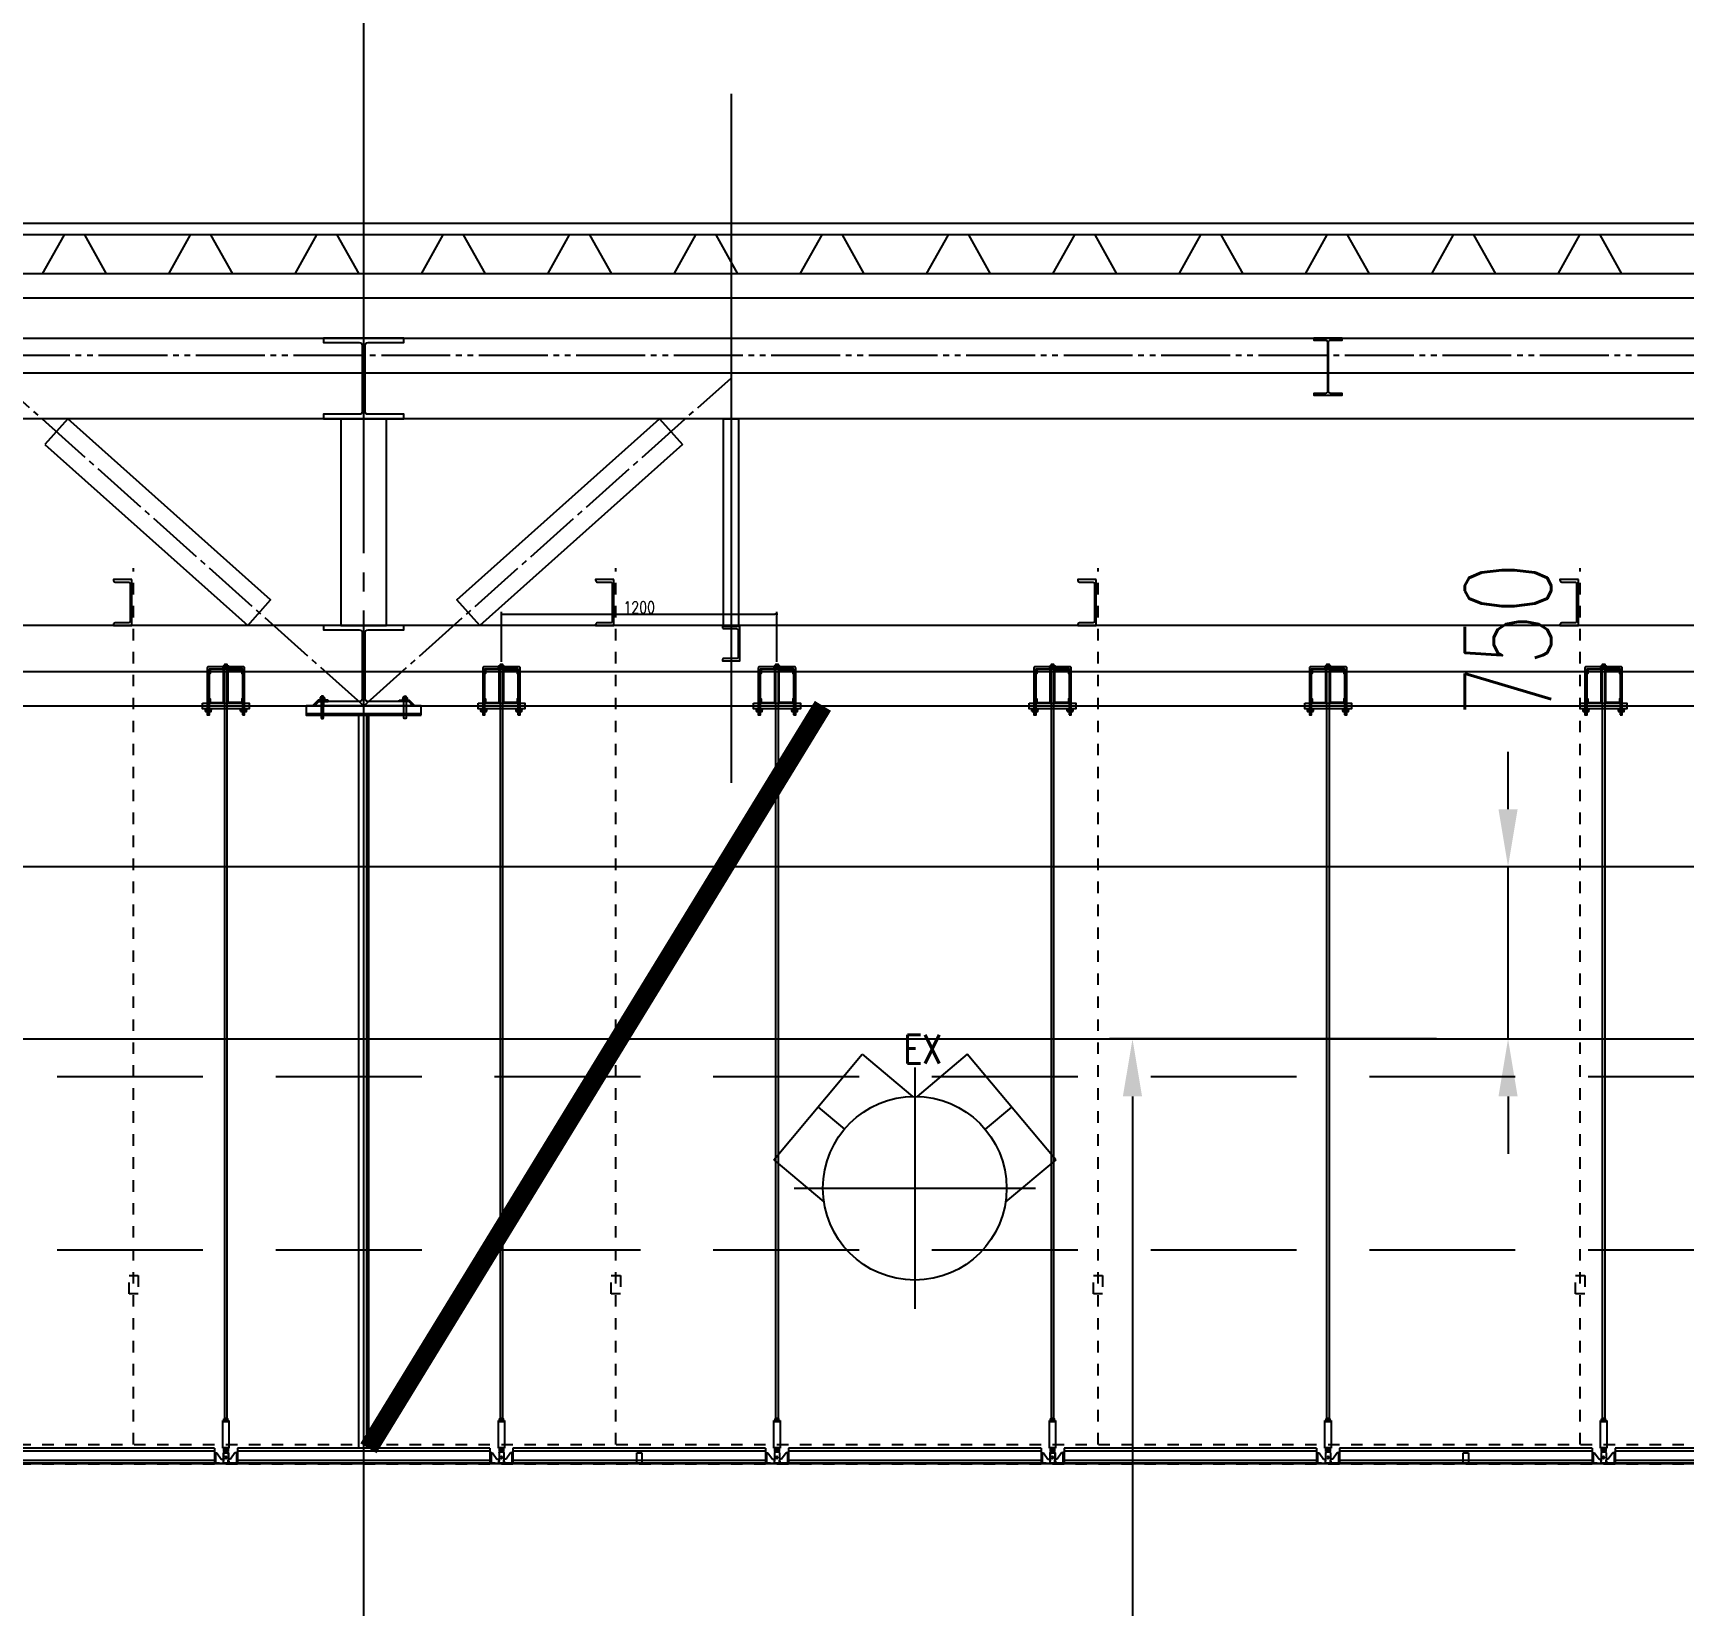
# Model space of a CAD drawing. Header units: millimetres. Extents: x -32710 to 654186, y -254124 to 420220.
# Drawn here: x 212560 to 219750, y 400581 to 407429 of the extents above; entities that cross this region are included whole.
import ezdxf
from ezdxf.enums import TextEntityAlignment as Align
from ezdxf.xclip import XClip

# ---------------------------------------------------------------- set-up
doc = ezdxf.new("R2010")
doc.units = ezdxf.units.MM
doc.header["$LTSCALE"] = 1000
for name, pattern in [('TPH12-SEC-@E$0$CENTERK0', [0.65, 0.5, -0.05, 0.05, -0.05]), ('TPH12-SEC-@E$0$CENTERK5', [6.916, 6.667, -0.083, 0.083, -0.083]), ('TPH12-SEC-@E$0$DOTK1', [0.1, 0.05, -0.05]), ('TPH12-SEC-@E$0$PHANTOMK1', [1.415, 1, -0.083, 0.083, -0.083, 0.083, -0.083]), ('YFM1P-長$0$HIDDEN', [9.525, 6.35, -3.175]), ('YFSHI-02(E-LINE)$0$HIDDEN', [0.3, 0.2, -0.1])]:
    doc.linetypes.add(name, pattern=pattern)
for name, color, linetype in [('14P5-CSH-3-402-B$0$SH-TEXT', 4, 'Continuous'), ('DSMK', 10, 'Continuous'), ('M-FOUN', 252, 'Continuous'), ('M-HVAC-CMDUCT', 150, 'Continuous'), ('TPH12-SEC-@E$0$$FFU', 252, 'TPH12-SEC-@E$0$DOTK1'), ('TPH12-SEC-@E$0$H-SIN', 252, 'TPH12-SEC-@E$0$CENTERK5'), ('TPH12-SEC-@E$0$HATCH', 252, 'Continuous'), ('TPH12-SEC-@E$0$SIAGE1', 252, 'Continuous'), ('TPH12-SEC-@E$0$SIAGE3', 252, 'Continuous'), ('TPH12-SEC-@E$0$STEEL2', 252, 'Continuous'), ('TPH12-SEC-@E$0$STEEL3', 252, 'Continuous'), ('TPH12-SEC-@E$0$SUGATA2', 252, 'Continuous'), ('TPH12-SEC-@E$0$SUGATA3', 252, 'Continuous'), ('YFM1P-長$0$M-FOUN', 252, 'Continuous'), ('YFSHI-02(E-LINE)$0$SH-DIM', 2, 'Continuous'), ('YFSHI-02(E-LINE)$0$SH-LINE-10', 10, 'Continuous'), ('YFSHI-02(E-LINE)$0$SH-LINE-130', 130, 'Continuous'), ('YFSHI-02(E-LINE)$0$SH-LINE-82', 82, 'Continuous')]:
    doc.layers.add(name, color=color, linetype=linetype)
doc.styles.add('14P5-CSH-3-402-B$0$AA-TXT', font='simplex.shx', dxfattribs={"width": 0.8, "bigfont": 'CHINA.shx'})
doc.styles.add('aa-txt', font='simplex.shx', dxfattribs={"width": 0.7, "bigfont": 'chineset.shx'})
doc.styles.add('YFSHI-02(E-LINE)$0$AA-TXT', font='simplex.shx', dxfattribs={"width": 0.8, "bigfont": 'CHINA.shx'})
doc.dimstyles.new('adim-1500', dxfattribs={"dimscale": 1000, "dimtxt": 0.375, "dimasz": 0.25, "dimexe": 0.1, "dimexo": 0.5, "dimgap": 0.15, "dimtad": 0, "dimdec": 4, "dimtxsty": 'aa-txt', "dimcen": 3.75, "dimclrd": 3, "dimclre": 3, "dimclrt": 256, "dimadec": 0, "dimazin": 0, "dimtfac": 1, "dimtdec": 4, "dimtmove": 0, "dimatfit": 3, "dimfxl": 0.1, "dimarcsym": 0})
doc.dimstyles.new('YFSHI-02(E-LINE)$0$20-dim', dxfattribs={"dimscale": 20, "dimtxt": 0.25, "dimasz": 0.1, "dimexe": 0.1, "dimexo": 0.1, "dimgap": 0.05, "dimtad": 1, "dimdec": 0, "dimlfac": 10, "dimdsep": 46, "dimtxsty": 'YFSHI-02(E-LINE)$0$AA-TXT', "dimblk": 'YFSHI-02(E-LINE)$0$_Dot', "dimcen": 2, "dimclrd": 256, "dimclre": 256, "dimclrt": 3, "dimadec": 0, "dimazin": 0, "dimtfac": 1, "dimtdec": 0, "dimtix": 1, "dimtmove": 2, "dimatfit": 3, "dimldrblk": 'YFSHI-02(E-LINE)$0$_Dot', "dimfxl": 1, "dimtvp": 1, "dimtolj": 1, "dimtzin": 0, "dimarcsym": 0})

# ---------------------------------------------------------------- blocks, each defined once
blk = doc.blocks.new('TPH12-SEC-@E')
at = {"layer": 'DEFPOINTS'}
for p, q in [((215600, 407164.1), (215600, 404164.1)), ((205600, 405950), (214000, 405950)), ((214000, 405950), (222400, 405950)), ((205600, 404650), (214000, 404650)), ((214000, 404650), (222400, 404650))]:
    blk.add_line(p, q, dxfattribs=at)
at = {"layer": 'TPH12-SEC-@E$0$$FFU'}
for p, q in [((212998, 401285), (212998, 405100)), ((215098, 401285), (215098, 405100)), ((217198, 401285), (217198, 405100)), ((219298, 401285), (219298, 405100)), ((180200, 401285), (268400, 401285)), ((180200, 401200), (268400, 401200))]:
    blk.add_line(p, q, dxfattribs=at)
for points in [[(212978, 401940), (212978, 402020), (212978, 402020), (213018, 402020), (213018, 401940)], [(215078, 401940), (215078, 402020), (215078, 402020), (215118, 402020), (215118, 401940)], [(217178, 401940), (217178, 402020), (217178, 402020), (217218, 402020), (217218, 401940)], [(219278, 401940), (219278, 402020), (219278, 402020), (219318, 402020), (219318, 401940)], [(213432.5, 401200), (213367.5, 401200), (213367.5, 401203), (213389, 401203), (213389, 401248), (213411, 401248), (213411, 401203), (213432.5, 401203)], [(215232.5, 401200), (215167.5, 401200), (215167.5, 401203), (215189, 401203), (215189, 401248), (215211, 401248), (215211, 401203), (215232.5, 401203)], [(217032.5, 401200), (216967.5, 401200), (216967.5, 401203), (216989, 401203), (216989, 401248), (217011, 401248), (217011, 401203), (217032.5, 401203)], [(218832.5, 401200), (218767.5, 401200), (218767.5, 401203), (218789, 401203), (218789, 401248), (218811, 401248), (218811, 401203), (218832.5, 401203)]]:
    blk.add_lwpolyline(points, close=True, dxfattribs=at)
at = {"layer": 'TPH12-SEC-@E$0$H-SIN'}
blk.add_line((214000, 377500), (214000, 414000), dxfattribs=at)
at = {"layer": 'TPH12-SEC-@E$0$HATCH'}
for points in [[(212611.3, 405638.1), (213494.9, 404850), (213594.7, 404961.9), (212711.1, 405750)], [(215388.7, 405638.1), (214505.1, 404850), (214405.3, 404961.9), (215288.9, 405750)]]:
    blk.add_lwpolyline(points, close=True, dxfattribs=at)
at = {"layer": 'TPH12-SEC-@E$0$SIAGE1'}
for points in [[(212600, 406380), (212330, 406380), (212235, 406550), (212145, 406550), (212050, 406380)], [(213150, 406380), (212880, 406380), (212785, 406550), (212695, 406550), (212600, 406380)], [(213700, 406380), (213430, 406380), (213335, 406550), (213245, 406550), (213150, 406380)], [(214250, 406380), (213980, 406380), (213885, 406550), (213795, 406550), (213700, 406380)], [(214800, 406380), (214530, 406380), (214435, 406550), (214345, 406550), (214250, 406380)], [(215350, 406380), (215080, 406380), (214985, 406550), (214895, 406550), (214800, 406380)], [(215900, 406380), (215630, 406380), (215535, 406550), (215445, 406550), (215350, 406380)], [(216450, 406380), (216180, 406380), (216085, 406550), (215995, 406550), (215900, 406380)], [(217000, 406380), (216730, 406380), (216635, 406550), (216545, 406550), (216450, 406380)], [(217550, 406380), (217280, 406380), (217185, 406550), (217095, 406550), (217000, 406380)], [(218100, 406380), (217830, 406380), (217735, 406550), (217645, 406550), (217550, 406380)], [(218650, 406380), (218380, 406380), (218285, 406550), (218195, 406550), (218100, 406380)], [(219200, 406380), (218930, 406380), (218835, 406550), (218745, 406550), (218650, 406380)], [(219750, 406380), (219480, 406380), (219385, 406550), (219295, 406550), (219200, 406380)]]:
    blk.add_lwpolyline(points, dxfattribs=at)
at = {"layer": 'TPH12-SEC-@E$0$SIAGE3'}
blk.add_line((272935, 406380), (180300, 406380), dxfattribs=at)
at = {"layer": 'TPH12-SEC-@E$0$STEEL2'}
for points in [[(214175, 406100), (213825, 406100), (213825, 406081), (213981, 406081, -0.414214), (213994, 406068), (213994, 405782, -0.414214), (213981, 405769), (213825, 405769), (213825, 405750), (214175, 405750), (214175, 405769), (214019, 405769, -0.414214), (214006, 405782), (214006, 406068, -0.414214), (214019, 406081), (214175, 406081)], [(218262, 406100), (218138, 406100), (218138, 406092), (218189.5, 406092, -0.414214), (218197.5, 406084), (218197.5, 405868, -0.414214), (218189.5, 405860), (218138, 405860), (218138, 405852), (218262, 405852), (218262, 405860), (218210.5, 405860, -0.414214), (218202.5, 405868), (218202.5, 406084, -0.414214), (218210.5, 406092), (218262, 406092)], [(212990, 405050), (212910, 405050), (212910, 405046.5, 0.414214), (212917.5, 405039), (212975, 405039, -0.414214), (212982.5, 405031.5), (212982.5, 404868.5, -0.414214), (212975, 404861), (212917.5, 404861, 0.414214), (212910, 404853.5), (212910, 404850), (212990, 404850)], [(215090, 405050), (215010, 405050), (215010, 405046.5, 0.414214), (215017.5, 405039), (215075, 405039, -0.414214), (215082.5, 405031.5), (215082.5, 404868.5, -0.414214), (215075, 404861), (215017.5, 404861, 0.414214), (215010, 404853.5), (215010, 404850), (215090, 404850)], [(217190, 405050), (217110, 405050), (217110, 405046.5, 0.414214), (217117.5, 405039), (217175, 405039, -0.414214), (217182.5, 405031.5), (217182.5, 404868.5, -0.414214), (217175, 404861), (217117.5, 404861, 0.414214), (217110, 404853.5), (217110, 404850), (217190, 404850)], [(219290, 405050), (219210, 405050), (219210, 405046.5, 0.414214), (219217.5, 405039), (219275, 405039, -0.414214), (219282.5, 405031.5), (219282.5, 404868.5, -0.414214), (219275, 404861), (219217.5, 404861, 0.414214), (219210, 404853.5), (219210, 404850), (219290, 404850)], [(214175, 404850), (213825, 404850), (213825, 404831), (213981, 404831, -0.414214), (213994, 404818), (213994, 404532, -0.414214), (213981, 404519), (213825, 404519), (213825, 404500), (214175, 404500), (214175, 404519), (214019, 404519, -0.414214), (214006, 404532), (214006, 404818, -0.414214), (214019, 404831), (214175, 404831)], [(215637.5, 404846), (215562.5, 404846), (215562.5, 404842.5, 0.414214), (215569, 404836), (215624.5, 404836, -0.414214), (215631, 404829.5), (215631, 404712.5, -0.414214), (215624.5, 404706), (215569, 404706, 0.414214), (215562.5, 404699.5), (215562.5, 404696), (215637.5, 404696)]]:
    blk.add_lwpolyline(points, format="xyb", close=True, dxfattribs=at)
at = {"layer": 'TPH12-SEC-@E$0$STEEL3', "linetype": 'TPH12-SEC-@E$0$PHANTOMK1', "ltscale": 0.3}
for p, q in [((213994, 406025), (209802.5, 406025)), ((218197.5, 406025), (214006, 406025)), ((222394, 406025), (218202.5, 406025))]:
    blk.add_line(p, q, dxfattribs=at)
at = {"layer": 'TPH12-SEC-@E$0$STEEL3', "linetype": 'TPH12-SEC-@E$0$CENTERK0', "ltscale": 0.5}
for q in [(212400, 405927), (215600, 405927)]:
    blk.add_line((214000, 404500), q, dxfattribs=at)
at = {"layer": 'TPH12-SEC-@E$0$STEEL3'}
for points in [[(222050, 405750), (205950, 405750), (205950, 406100), (222050, 406100)], [(214100, 404850), (214100, 405750), (213900, 405750), (213900, 404850)], [(215567.5, 404850), (215567.5, 405750), (215632.5, 405750), (215632.5, 404850)], [(222050, 404850), (205950, 404850), (205950, 404500), (222050, 404500)]]:
    blk.add_lwpolyline(points, close=True, dxfattribs=at)
at = {"layer": 'TPH12-SEC-@E$0$SUGATA2'}
blk.add_line((272950, 406275), (180300, 406275), dxfattribs=at)
at = {"layer": 'TPH12-SEC-@E$0$SUGATA3'}
for p, q in [((272800, 406600), (180865, 406600)), ((272800, 406550), (180865, 406550))]:
    blk.add_line(p, q, dxfattribs=at)
blk = doc.blocks.new('YFSHI-02(E-LINE)$0$CEILING-A')
for p, q in [((-110, 6.8), (-110, 0)), ((-110, 6.8), (0, 6.8)), ((-110, 5.57), (0, 5.57)), ((-110, 1.52), (0, 1.52)), ((-110, 0.28), (0, 0.28)), ((-110, 0), (0, 0)), ((0, 6.8), (0, 0))]:
    blk.add_line(p, q)
blk = doc.blocks.new('YFSHI-02(E-LINE)$0$_Dot')
at = {"color": 0, "linetype": 'ByBlock', "lineweight": -2}
blk.add_line((-0.5, 0), (-1, 0), dxfattribs=at)
at = {"color": 0, "linetype": 'ByBlock', "const_width": 0.5}
blk.add_lwpolyline([(-0.25, 0, 1), (0.25, 0, 1)], format="xyb", close=True, dxfattribs=at)
blk = doc.blocks.new('*D2902')
at = {"layer": 'DEFPOINTS', "color": 0, "transparency": 16777216}
for p in [(215800, 404898.7), (214600, 404681.4), (215800, 404681.4)]:
    blk.add_point(p, dxfattribs=at)
at = {"layer": 'YFSHI-02(E-LINE)$0$SH-DIM', "lineweight": -2, "transparency": 16777216}
for p, q in [((214600, 404691.4), (214600, 404908.7)), ((214610, 404898.7), (215790, 404898.7)), ((215800, 404691.4), (215800, 404908.7))]:
    blk.add_line(p, q, dxfattribs=at)
at = {"layer": 'YFSHI-02(E-LINE)$0$SH-DIM', "lineweight": -2, "transparency": 16777216, "xscale": 10, "yscale": 10, "zscale": 10, "rotation": 180}
blk.add_blockref('YFSHI-02(E-LINE)$0$_Dot', (214600, 404898.7), dxfattribs=at)
at = {"layer": 'YFSHI-02(E-LINE)$0$SH-DIM', "lineweight": -2, "transparency": 16777216, "xscale": 10, "yscale": 10, "zscale": 10}
blk.add_blockref('YFSHI-02(E-LINE)$0$_Dot', (215800, 404898.7), dxfattribs=at)
at = {"layer": 'YFSHI-02(E-LINE)$0$SH-DIM', "color": 3, "transparency": 16777216, "insert": (215200, 404928.7), "char_height": 50, "attachment_point": 5, "style": 'YFSHI-02(E-LINE)$0$AA-TXT'}
blk.add_mtext('\\A1;1200', dxfattribs=at)
blk = doc.blocks.new('YFSHI-02(E-LINE)$0$1')
for p, q in [((0.45, 5.1), (0, 5.1)), ((0, 5.1), (0, 0)), ((9.4, 0.33), (0, 0.33)), ((0, 0.25), (5.68, 0.25)), ((0, 0), (10, 0)), ((0.45, 4.8), (0.45, 5.1)), ((0.45, 4.8), (1.05, 4.8)), ((0.45, 4.8), (0.45, 0.28)), ((1.05, 4.8), (3, 2.05)), ((2.2, 0), (5, 0)), ((3, 2.05), (3.95, 2.05)), ((3.95, 1.55), (3.75, 0.88)), ((3.75, 0.88), (3.95, 0.88)), ((3.75, 0.88), (3.75, 0.25)), ((3.95, 4.8), (3.95, 2.05)), ((3.95, 2.05), (3.95, 1.55)), ((3.95, 0.88), (3.95, 1.55)), ((3.95, 0.88), (3.95, 0.45)), ((4.25, 5.1), (5.75, 5.1)), ((10, 0.25), (4.32, 0.25)), ((6.05, 4.8), (6.05, 2.05)), ((7, 2.05), (6.05, 2.05)), ((6.05, 2.05), (6.05, 1.55)), ((6.05, 1.55), (6.25, 0.88)), ((6.05, 0.88), (6.05, 1.55)), ((6.25, 0.88), (6.05, 0.88)), ((6.05, 0.88), (6.05, 0.45)), ((6.25, 0.88), (6.25, 0.25)), ((8.95, 4.8), (7, 2.05)), ((7.8, 0.33), (10, 0.33)), ((9.55, 4.8), (8.95, 4.8)), ((9.55, 4.8), (9.55, 5.1)), ((9.55, 5.1), (10, 5.1)), ((9.55, 4.8), (9.55, 0.33)), ((10, 5.1), (10, 0))]:
    blk.add_line(p, q)
blk.add_lwpolyline([(4.3, 5.1), (4.3, 5.4, 0.414214), (4.2, 5.5), (3.96, 5.5, -0.414214), (3.94, 5.52), (3.94, 6.76, -0.414214), (3.98, 6.8), (4.46, 6.8, -0.414214), (4.5, 6.76), (4.5, 6.42, -0.414214), (4.48, 6.4), (4.18, 6.4, 0.414214), (4.16, 6.38), (4.16, 5.8, 0.414214), (4.26, 5.7), (5.74, 5.7, 0.414214), (5.84, 5.8), (5.84, 6.38, 0.414214), (5.82, 6.4), (5.52, 6.4, -0.414214), (5.5, 6.42), (5.5, 6.76, -0.414214), (5.54, 6.8), (6.02, 6.8, -0.414214), (6.06, 6.76), (6.06, 5.52, -0.414214), (6.04, 5.5), (5.8, 5.5, 0.414214), (5.7, 5.4), (5.7, 5.1)], format="xyb")
blk.add_lwpolyline([(4.52, 5.5, 0.414214), (4.42, 5.4), (4.42, 5.2, 0.414214), (4.52, 5.1), (5.48, 5.1, 0.414214), (5.58, 5.2), (5.58, 5.4, 0.414214), (5.48, 5.5)], format="xyb", close=True)
blk.add_circle((5, 2.8), 0.41)
for centre, radius, start, end in [((3.75, 0.45), 0.2, 270, 0), ((4.25, 4.8), 0.3, 90, 180), ((5.75, 4.8), 0.3, 0, 90), ((6.25, 0.45), 0.2, 180, 270)]:
    blk.add_arc(centre, radius, start, end)
blk = doc.blocks.new('YFSHI-02(E-LINE)$0$A$C98cb83c3')
at = {"layer": 'YFSHI-02(E-LINE)$0$SH-LINE-10'}
for p, q in [((118.3, 3404.2), (85.2, 3404.2)), ((85.2, 3402.1), (85.2, 3404.2)), ((118.3, 3402.1), (85.2, 3402.1)), ((89.1, 3412.9), (89.1, 3405.4)), ((89.1, 3412.9), (89.1, 3405.4)), ((113.5, 3414.1), (90, 3414.1)), ((113.5, 3414.1), (90, 3414.1)), ((113.5, 3404.2), (90, 3404.2)), ((92.5, 3413.7), (90.1, 3413.7)), ((92.5, 3413.7), (90.1, 3413.7)), ((92.5, 3404.5), (90.1, 3404.5)), ((92.5, 3404.5), (90.1, 3404.5)), ((95, 3412.9), (95, 3405.4)), ((95, 3412.9), (95, 3405.4)), ((105.3, 3413.7), (98.2, 3413.7)), ((105.3, 3413.7), (98.2, 3413.7)), ((105.3, 3404.5), (98.2, 3404.5)), ((105.3, 3404.5), (98.2, 3404.5)), ((108.6, 3412.9), (108.6, 3405.4)), ((108.6, 3412.9), (108.6, 3405.4)), ((111, 3413.7), (113.4, 3413.7)), ((111, 3413.7), (113.4, 3413.7)), ((111, 3404.5), (113.4, 3404.5)), ((111, 3404.5), (113.4, 3404.5)), ((114.4, 3412.9), (114.4, 3405.4)), ((114.4, 3412.9), (114.4, 3405.4)), ((118.3, 3402.1), (118.3, 3404.2)), ((8.5, 3228.4), (41.5, 3228.4)), ((8.5, 3228.4), (8.5, 3226.3)), ((8.5, 3226.3), (41.5, 3226.3)), ((12.3, 3217.6), (12.3, 3225.1)), ((12.3, 3217.6), (12.3, 3225.1)), ((13.3, 3226.3), (36.7, 3226.3)), ((15.7, 3226), (13.3, 3226)), ((15.7, 3226), (13.3, 3226)), ((15.7, 3216.7), (13.3, 3216.7)), ((15.7, 3216.7), (13.3, 3216.7)), ((13.3, 3216.4), (36.7, 3216.4)), ((13.3, 3216.4), (36.7, 3216.4)), ((18.2, 3217.6), (18.2, 3225.1)), ((18.2, 3217.6), (18.2, 3225.1)), ((21.5, 3226), (28.5, 3226)), ((21.5, 3226), (28.5, 3226)), ((21.5, 3216.7), (28.5, 3216.7)), ((21.5, 3216.7), (28.5, 3216.7)), ((31.8, 3217.6), (31.8, 3225.1)), ((31.8, 3217.6), (31.8, 3225.1)), ((34.3, 3226), (36.7, 3226)), ((34.3, 3226), (36.7, 3226)), ((34.3, 3216.7), (36.7, 3216.7)), ((34.3, 3216.7), (36.7, 3216.7)), ((37.7, 3217.6), (37.7, 3225.1)), ((37.7, 3217.6), (37.7, 3225.1)), ((41.5, 3228.4), (41.5, 3226.3)), ((162, 3228.4), (195.1, 3228.4)), ((162, 3228.4), (162, 3226.3)), ((162, 3226.3), (195.1, 3226.3)), ((165.9, 3217.6), (165.9, 3225.1)), ((165.9, 3217.6), (165.9, 3225.1)), ((166.8, 3226.3), (190.2, 3226.3)), ((169.3, 3226), (166.8, 3226)), ((169.3, 3226), (166.8, 3226)), ((169.3, 3216.7), (166.8, 3216.7)), ((169.3, 3216.7), (166.8, 3216.7)), ((166.8, 3216.4), (190.2, 3216.4)), ((166.8, 3216.4), (190.2, 3216.4)), ((171.7, 3217.6), (171.7, 3225.1)), ((171.7, 3217.6), (171.7, 3225.1)), ((175, 3226), (182, 3226)), ((175, 3226), (182, 3226)), ((175, 3216.7), (182, 3216.7)), ((175, 3216.7), (182, 3216.7)), ((185.3, 3217.6), (185.3, 3225.1)), ((185.3, 3217.6), (185.3, 3225.1)), ((187.8, 3226), (190.2, 3226)), ((187.8, 3226), (190.2, 3226)), ((187.8, 3216.7), (190.2, 3216.7)), ((187.8, 3216.7), (190.2, 3216.7)), ((191.2, 3217.6), (191.2, 3225.1)), ((191.2, 3217.6), (191.2, 3225.1)), ((195.1, 3228.4), (195.1, 3226.3)), ((88.4, 129.5), (115.2, 129.5)), ((88.4, 129.5), (115.2, 129.5)), ((88.4, 9.1), (88.4, 129.5)), ((88.4, 9.1), (88.4, 129.5)), ((88.4, 129.5), (115.2, 129.5)), ((93.2, 130.4), (93.2, 137.2)), ((93.2, 130.4), (93.2, 137.2)), ((93.9, 138.1), (109.6, 138.1)), ((93.9, 138.1), (109.6, 138.1)), ((96.3, 137.8), (93.9, 137.8)), ((96.3, 137.8), (93.9, 137.8)), ((96.3, 129.8), (93.9, 129.8)), ((96.3, 129.8), (93.9, 129.8)), ((93.9, 129.5), (109.6, 129.5)), ((93.9, 129.5), (109.6, 129.5)), ((98, 130.4), (98, 137.2)), ((98, 130.4), (98, 137.2)), ((100.3, 137.8), (103.2, 137.8)), ((100.3, 129.8), (103.2, 129.8)), ((100.3, 129.8), (103.2, 129.8)), ((105.5, 130.4), (105.5, 137.2)), ((105.5, 130.4), (105.5, 137.2)), ((107.2, 137.8), (109.6, 137.8)), ((107.2, 137.8), (109.6, 137.8)), ((107.2, 129.8), (109.6, 129.8)), ((107.2, 129.8), (109.6, 129.8)), ((110.3, 130.4), (110.3, 137.2)), ((110.3, 130.4), (110.3, 137.2)), ((115.2, 129.5), (115.2, 9.1)), ((115.2, 129.5), (115.2, 9.1)), ((115.2, 9.1), (88.4, 9.1)), ((115.2, 9.1), (88.4, 9.1)), ((93.9, 0), (93.9, 4.4)), ((109.9, 4.4), (93.9, 4.4)), ((110, 0), (93.9, 0)), ((95, 0), (95, 4.4)), ((97.3, 4.4), (97.3, 5)), ((106.1, 5), (97.3, 5)), ((97.6, 5), (97.6, 9.1)), ((97.6, 0), (97.6, 4.4)), ((105.9, 5), (105.9, 9.1)), ((106.1, 4.4), (106.1, 5)), ((110.1, 0.1), (110.1, 4.2))]:
    blk.add_line(p, q, dxfattribs=at)
blk.add_lwpolyline([(173.8, 3202.3), (183.3, 3202.3), (183.3, 3228.4), (183.3, 3406.6, 0.414214), (178.3, 3411.6), (25.2, 3411.6, 0.414214), (20.2, 3406.6), (20.2, 3202.3), (29.8, 3202.3), (29.8, 3402.1), (173.8, 3402.1)], format="xyb", close=True, dxfattribs=at)
for points in [[(106.5, 138.1), (97, 138.1), (97, 3422.1), (106.5, 3422.1)], [(0, 3252.1), (203.5, 3252.1), (203.5, 3228.4), (0, 3228.4)]]:
    blk.add_lwpolyline(points, close=True, dxfattribs=at)
for points in [[(88.4, 125.9), (115.2, 125.9)], [(88.4, 125.9), (115.2, 125.9)], [(88.4, 12.7), (115.2, 12.7)], [(88.4, 12.7), (115.2, 12.7)]]:
    blk.add_lwpolyline(points, dxfattribs=at)
for centre, radius, start, end in [((91.1, 3412.3), 2.1, 120.56811, 163.207), ((91.1, 3412.3), 2.1, 120.56811, 163.207), ((90.8, 3411.9), 2.02, 111.89653, 149.5654), ((90.8, 3411.9), 2.02, 111.89653, 149.5654), ((90.8, 3406.4), 2.02, 210.4346, 248.10347), ((90.8, 3406.4), 2.02, 210.4346, 248.10347), ((91.1, 3406), 2.1, 196.793, 239.43189), ((91.1, 3406), 2.1, 196.793, 239.43189), ((91.1, 3405.7), 8.18, 61.78852, 80.11234), ((91.1, 3405.7), 8.18, 61.78852, 80.11234), ((91.1, 3412.6), 8.18, 279.88766, 298.21148), ((91.1, 3412.6), 8.18, 279.88766, 298.21148), ((98.9, 3404.3), 9.43, 94.15324, 114.87611), ((98.9, 3404.3), 9.43, 94.15324, 114.87611), ((98.9, 3413.9), 9.43, 245.12389, 265.84676), ((98.9, 3413.9), 9.43, 245.12389, 265.84676), ((104.6, 3404.3), 9.43, 65.12389, 85.84676), ((104.6, 3404.3), 9.43, 65.12389, 85.84676), ((104.6, 3413.9), 9.43, 274.15324, 294.87611), ((104.6, 3413.9), 9.43, 274.15324, 294.87611), ((112.4, 3405.7), 8.18, 99.88766, 118.21148), ((112.4, 3405.7), 8.18, 99.88766, 118.21148), ((112.4, 3412.6), 8.18, 241.78852, 260.11234), ((112.4, 3412.6), 8.18, 241.78852, 260.11234), ((112.7, 3411.9), 2.02, 30.4346, 68.10347), ((112.7, 3411.9), 2.02, 30.4346, 68.10347), ((112.7, 3406.4), 2.02, 291.89653, 329.5654), ((112.7, 3406.4), 2.02, 291.89653, 329.5654), ((112.4, 3412.3), 2.1, 16.793, 59.43189), ((112.4, 3412.3), 2.1, 16.793, 59.43189), ((112.4, 3406), 2.1, 300.56811, 343.207), ((112.4, 3406), 2.1, 300.56811, 343.207), ((14.3, 3224.5), 2.1, 120.56811, 163.207), ((14.3, 3224.5), 2.1, 120.56811, 163.207), ((14.1, 3224.1), 2.02, 111.89653, 149.5654), ((14.1, 3224.1), 2.02, 111.89653, 149.5654), ((14.1, 3218.6), 2.02, 210.4346, 248.10347), ((14.3, 3218.2), 2.1, 196.793, 239.43189), ((14.3, 3218.2), 2.1, 196.793, 239.43189), ((14.1, 3218.6), 2.02, 210.4346, 248.10347), ((14.3, 3217.9), 8.18, 61.78852, 80.11234), ((14.3, 3217.9), 8.18, 61.78852, 80.11234), ((14.3, 3224.8), 8.18, 279.88766, 298.21148), ((14.3, 3224.8), 8.18, 279.88766, 298.21148), ((22.2, 3216.6), 9.43, 94.15324, 114.87611), ((22.2, 3216.6), 9.43, 94.15324, 114.87611), ((22.2, 3226.2), 9.43, 245.12389, 265.84676), ((22.2, 3226.2), 9.43, 245.12389, 265.84676), ((27.8, 3216.6), 9.43, 65.12389, 85.84676), ((27.8, 3216.6), 9.43, 65.12389, 85.84676), ((27.8, 3226.2), 9.43, 274.15324, 294.87611), ((27.8, 3226.2), 9.43, 274.15324, 294.87611), ((35.7, 3217.9), 8.18, 99.88766, 118.21148), ((35.7, 3217.9), 8.18, 99.88766, 118.21148), ((35.7, 3224.8), 8.18, 241.78852, 260.11234), ((35.7, 3224.8), 8.18, 241.78852, 260.11234), ((35.7, 3224.5), 2.1, 16.793, 59.43189), ((35.7, 3224.5), 2.1, 16.793, 59.43189), ((35.9, 3224.1), 2.02, 30.4346, 68.10347), ((35.9, 3224.1), 2.02, 30.4346, 68.10347), ((35.9, 3218.6), 2.02, 291.89653, 329.5654), ((35.9, 3218.6), 2.02, 291.89653, 329.5654), ((35.7, 3218.2), 2.1, 300.56811, 343.207), ((35.7, 3218.2), 2.1, 300.56811, 343.207), ((167.9, 3224.5), 2.1, 120.56811, 163.207), ((167.9, 3224.5), 2.1, 120.56811, 163.207), ((167.6, 3224.1), 2.02, 111.89653, 149.5654), ((167.6, 3224.1), 2.02, 111.89653, 149.5654), ((167.6, 3218.6), 2.02, 210.4346, 248.10347), ((167.9, 3218.2), 2.1, 196.793, 239.43189), ((167.9, 3218.2), 2.1, 196.793, 239.43189), ((167.6, 3218.6), 2.02, 210.4346, 248.10347), ((167.9, 3217.9), 8.18, 61.78852, 80.11234), ((167.9, 3217.9), 8.18, 61.78852, 80.11234), ((167.9, 3224.8), 8.18, 279.88766, 298.21148), ((167.9, 3224.8), 8.18, 279.88766, 298.21148), ((175.7, 3216.6), 9.43, 94.15324, 114.87611), ((175.7, 3216.6), 9.43, 94.15324, 114.87611), ((175.7, 3226.2), 9.43, 245.12389, 265.84676), ((175.7, 3226.2), 9.43, 245.12389, 265.84676), ((181.4, 3216.6), 9.43, 65.12389, 85.84676), ((181.4, 3216.6), 9.43, 65.12389, 85.84676), ((181.4, 3226.2), 9.43, 274.15324, 294.87611), ((181.4, 3226.2), 9.43, 274.15324, 294.87611), ((189.2, 3217.9), 8.18, 99.88766, 118.21148), ((189.2, 3217.9), 8.18, 99.88766, 118.21148), ((189.2, 3224.8), 8.18, 241.78852, 260.11234), ((189.2, 3224.8), 8.18, 241.78852, 260.11234), ((189.2, 3224.5), 2.1, 16.793, 59.43189), ((189.2, 3224.5), 2.1, 16.793, 59.43189), ((189.5, 3224.1), 2.02, 30.4346, 68.10347), ((189.5, 3224.1), 2.02, 30.4346, 68.10347), ((189.5, 3218.6), 2.02, 291.89653, 329.5654), ((189.5, 3218.6), 2.02, 291.89653, 329.5654), ((189.2, 3218.2), 2.1, 300.56811, 343.207), ((189.2, 3218.2), 2.1, 300.56811, 343.207), ((94.6, 136.8), 1.46, 120.56811, 163.207), ((94.6, 136.8), 1.46, 120.56811, 163.207), ((94.4, 136.5), 1.4, 111.89653, 149.5654), ((94.4, 136.5), 1.4, 111.89653, 149.5654), ((94.6, 130.8), 1.46, 196.793, 239.43189), ((94.4, 131.1), 1.4, 210.4346, 248.10347), ((94.4, 131.1), 1.4, 210.4346, 248.10347), ((94.6, 130.8), 1.46, 196.793, 239.43189), ((95.3, 132.2), 5.67, 61.78852, 80.11234), ((95.3, 132.2), 5.67, 61.78852, 80.11234), ((95.3, 135.4), 5.67, 279.88766, 298.21148), ((95.3, 135.4), 5.67, 279.88766, 298.21148), ((100.8, 131.3), 6.54, 94.15324, 114.87611), ((100.8, 131.3), 6.54, 94.15324, 114.87611), ((100.8, 136.3), 6.54, 245.12389, 265.84676), ((100.8, 136.3), 6.54, 245.12389, 265.84676), ((102.8, 131.3), 6.54, 65.12389, 85.84676), ((102.8, 131.3), 6.54, 65.12389, 85.84676), ((102.8, 136.3), 6.54, 274.15324, 294.87611), ((102.8, 136.3), 6.54, 274.15324, 294.87611), ((108.2, 132.2), 5.67, 99.88766, 118.21148), ((108.2, 132.2), 5.67, 99.88766, 118.21148), ((108.2, 135.4), 5.67, 241.78852, 260.11234), ((108.2, 135.4), 5.67, 241.78852, 260.11234), ((108.9, 136.8), 1.46, 16.793, 59.43189), ((108.9, 136.8), 1.46, 16.793, 59.43189), ((109.1, 136.5), 1.4, 30.4346, 68.10347), ((109.1, 136.5), 1.4, 30.4346, 68.10347), ((108.9, 130.8), 1.46, 300.56811, 343.207), ((109.1, 131.1), 1.4, 291.89653, 329.5654), ((109.1, 131.1), 1.4, 291.89653, 329.5654), ((108.9, 130.8), 1.46, 300.56811, 343.207), ((99.2, 2.2), 5.76, 157.88284, 180.19519), ((99.2, 2.2), 5.76, 179.80481, 202.11716), ((107.6, 2.3), 2.29, 356.51406, 63.22217), ((107.6, 2.3), 2.29, 356.51406, 63.22217), ((107.6, 2), 2.29, 296.77783, 3.48594), ((109.9, 4.2), 0.2, 0, 90), ((110, 0.1), 0.0625, 270, 0)]:
    blk.add_arc(centre, radius, start, end, dxfattribs=at)
at = {"layer": 'YFSHI-02(E-LINE)$0$SH-LINE-130'}
for points in [[(91.8, 3255.1), (91.8, 3399.1), (32.8, 3399.1), (32.8, 3382.1), (29.8, 3382.1), (29.8, 3402.1), (94.8, 3402.1), (94.8, 3252.1), (29.8, 3252.1), (29.8, 3272.1), (32.8, 3272.1), (32.8, 3255.1)], [(111.8, 3255.1), (111.8, 3399.1), (170.8, 3399.1), (170.8, 3382.1), (173.8, 3382.1), (173.8, 3402.1), (108.8, 3402.1), (108.8, 3252.1), (173.8, 3252.1), (173.8, 3272.1), (170.8, 3272.1), (170.8, 3255.1)]]:
    blk.add_lwpolyline(points, close=True, dxfattribs=at)
blk = doc.blocks.new('YFM1P-長')
at = {"layer": 'YFM1P-長$0$M-FOUN', "color": 252, "linetype": 'YFM1P-長$0$HIDDEN', "ltscale": 0.1}
for p, q in [((270450, 402885), (47650, 402885)), ((270450, 402130), (47650, 402130))]:
    blk.add_line(p, q, dxfattribs=at)
at = {"layer": 'YFM1P-長$0$M-FOUN', "color": 1}
blk.add_line((270450, 401200), (47650, 401200), dxfattribs=at)
blk = doc.blocks.new('*D3667')
at = {"layer": 'DEFPOINTS', "color": 0}
for p in [(217348.2, 403050), (219171.8, 403050), (219171.8, 396700)]:
    blk.add_point(p, dxfattribs=at)
at = {"layer": 'DSMK', "color": 3, "lineweight": -2, "transparency": 16777216}
for p, q in [((218671.8, 403050), (217248.2, 403050)), ((217348.2, 402800), (217348.2, 400487.5)), ((217348.2, 396950), (217348.2, 399262.5)), ((218671.8, 396700), (217248.2, 396700))]:
    blk.add_line(p, q, dxfattribs=at)
at = {"layer": 'DSMK', "color": 3, "transparency": 16777216}
for points in [[(217306.5, 402800), (217389.9, 402800), (217348.2, 403050)], [(217306.5, 396950), (217389.9, 396950), (217348.2, 396700)]]:
    blk.add_solid(points, dxfattribs=at)
at = {"layer": 'DSMK', "transparency": 16777216, "insert": (217348.2, 399875), "char_height": 375, "attachment_point": 5, "rotation": 90, "style": 'aa-txt'}
blk.add_mtext('6350', dxfattribs=at)
blk = doc.blocks.new('*D3690')
at = {"layer": 'DEFPOINTS', "color": 0}
for p in [(218983.8, 403800), (219001.9, 403800), (219001.9, 403050)]:
    blk.add_point(p, dxfattribs=at)
at = {"layer": 'DSMK', "color": 3, "lineweight": -2, "transparency": 16777216}
for p, q in [((218983.8, 404050), (218983.8, 404300)), ((218501.9, 403800), (218883.8, 403800)), ((218983.8, 403050), (218983.8, 403800)), ((218501.9, 403050), (218883.8, 403050)), ((218983.8, 402800), (218983.8, 402550))]:
    blk.add_line(p, q, dxfattribs=at)
at = {"layer": 'DSMK', "color": 3, "transparency": 16777216}
for points in [[(218942.1, 404050), (219025.5, 404050), (218983.8, 403800)], [(218942.1, 402800), (219025.5, 402800), (218983.8, 403050)]]:
    blk.add_solid(points, dxfattribs=at)
at = {"layer": 'DSMK', "transparency": 16777216, "insert": (218983.8, 404787.5), "char_height": 375, "attachment_point": 5, "rotation": 90, "style": 'aa-txt'}
blk.add_mtext('750', dxfattribs=at)
blk = doc.blocks.new('YFSHI-02(E-LINE)')
at = {"layer": 'YFSHI-02(E-LINE)$0$SH-LINE-10'}
for p, q in [((213807.3, 404525), (213807.3, 404526.8)), ((213807.3, 404526.8), (213833.2, 404526.8)), ((213807.3, 404525), (213833.2, 404525)), ((213810.7, 404534.5), (213810.7, 404527.9)), ((213810.7, 404534.5), (213810.7, 404527.9)), ((213811.5, 404535.6), (213829, 404535.6)), ((213811.5, 404535.6), (213829, 404535.6)), ((213813.7, 404535.3), (213811.5, 404535.3)), ((213813.7, 404535.3), (213811.5, 404535.3)), ((213813.7, 404527.1), (213811.5, 404527.1)), ((213813.7, 404527.1), (213811.5, 404527.1)), ((213811.5, 404526.8), (213829, 404526.8)), ((213811.5, 404526.8), (213829, 404526.8)), ((213815.5, 404542), (213816, 404542.5)), ((213815.5, 404535.6), (213815.5, 404542)), ((213815.9, 404534.5), (213815.9, 404527.9)), ((213815.9, 404534.5), (213815.9, 404527.9)), ((213824.5, 404542.5), (213816, 404542.5)), ((213818.8, 404535.3), (213821.7, 404535.3)), ((213818.8, 404535.3), (213821.7, 404535.3)), ((213818.8, 404527.1), (213821.7, 404527.1)), ((213818.8, 404527.1), (213821.7, 404527.1)), ((213824.5, 404542.5), (213825, 404542)), ((213824.6, 404534.5), (213824.6, 404527.9)), ((213824.6, 404534.5), (213824.6, 404527.9)), ((213825, 404535.6), (213825, 404542)), ((213826.8, 404535.3), (213828.9, 404535.3)), ((213826.8, 404535.3), (213828.9, 404535.3)), ((213826.8, 404527.1), (213828.9, 404527.1)), ((213826.8, 404527.1), (213828.9, 404527.1)), ((213829.8, 404534.5), (213829.8, 404527.9)), ((213829.8, 404534.5), (213829.8, 404527.9)), ((213833.2, 404525), (213833.2, 404526.8)), ((214166.8, 404525), (214166.8, 404526.8)), ((214192.7, 404526.8), (214166.8, 404526.8)), ((214192.7, 404525), (214166.8, 404525)), ((214170.2, 404534.5), (214170.2, 404527.9)), ((214170.2, 404534.5), (214170.2, 404527.9)), ((214188.5, 404535.6), (214171, 404535.6)), ((214188.5, 404535.6), (214171, 404535.6)), ((214188.5, 404526.8), (214171, 404526.8)), ((214188.5, 404526.8), (214171, 404526.8)), ((214173.2, 404535.3), (214171.1, 404535.3)), ((214173.2, 404535.3), (214171.1, 404535.3)), ((214173.2, 404527.1), (214171.1, 404527.1)), ((214173.2, 404527.1), (214171.1, 404527.1)), ((214175.5, 404542.5), (214175, 404542)), ((214175, 404535.6), (214175, 404542)), ((214175.4, 404534.5), (214175.4, 404527.9)), ((214175.4, 404534.5), (214175.4, 404527.9)), ((214175.5, 404542.5), (214184, 404542.5)), ((214181.2, 404535.3), (214178.3, 404535.3)), ((214181.2, 404535.3), (214178.3, 404535.3)), ((214181.2, 404527.1), (214178.3, 404527.1)), ((214181.2, 404527.1), (214178.3, 404527.1)), ((214184.5, 404542), (214184, 404542.5)), ((214184.1, 404534.5), (214184.1, 404527.9)), ((214184.1, 404534.5), (214184.1, 404527.9)), ((214184.5, 404535.6), (214184.5, 404542)), ((214186.3, 404535.3), (214188.5, 404535.3)), ((214186.3, 404535.3), (214188.5, 404535.3)), ((214186.3, 404527.1), (214188.5, 404527.1)), ((214186.3, 404527.1), (214188.5, 404527.1)), ((214189.3, 404534.5), (214189.3, 404527.9)), ((214189.3, 404534.5), (214189.3, 404527.9)), ((214192.7, 404525), (214192.7, 404526.8))]:
    blk.add_line(p, q, dxfattribs=at)
for points in [[(213845.2, 404525), (213802.8, 404525, 0.198912), (213801.6, 404524.5), (213781.3, 404504.2), (213785.5, 404500), (213804, 404518.5, -0.198912), (213805.2, 404519), (213845.2, 404519)], [(214154.8, 404525), (214197.2, 404525, -0.198912), (214198.4, 404524.5), (214218.7, 404504.2), (214214.5, 404500), (214196, 404518.5, 0.198912), (214194.8, 404519), (214154.8, 404519)]]:
    blk.add_lwpolyline(points, format="xyb", close=True, dxfattribs=at)
for points in [[(213815.5, 404519), (213815.5, 404448.9, 1), (213825, 404448.9), (213825, 404519)], [(214184.5, 404519), (214184.5, 404448.9, -1), (214175, 404448.9), (214175, 404519)]]:
    blk.add_lwpolyline(points, format="xyb", dxfattribs=at)
for centre, radius, start, end in [((213812.5, 404534), 1.86, 120.56811, 163.207), ((213812.5, 404534), 1.86, 120.56811, 163.207), ((213812.2, 404533.6), 1.78, 111.89653, 149.5654), ((213812.2, 404533.6), 1.78, 111.89653, 149.5654), ((213812.5, 404528.4), 1.86, 196.793, 239.43189), ((213812.2, 404528.8), 1.78, 210.4346, 248.10347), ((213812.2, 404528.8), 1.78, 210.4346, 248.10347), ((213812.5, 404528.4), 1.86, 196.793, 239.43189), ((213812.4, 404528.2), 7.22, 61.78852, 80.11234), ((213812.4, 404528.2), 7.22, 61.78852, 80.11234), ((213812.4, 404534.3), 7.22, 279.88766, 298.21148), ((213812.4, 404534.3), 7.22, 279.88766, 298.21148), ((213819.4, 404527), 8.32, 94.15324, 114.87611), ((213819.4, 404527), 8.32, 94.15324, 114.87611), ((213819.4, 404535.4), 8.32, 245.12389, 265.84676), ((213819.4, 404535.4), 8.32, 245.12389, 265.84676), ((213821.1, 404527), 8.32, 65.12389, 85.84676), ((213821.1, 404527), 8.32, 65.12389, 85.84676), ((213821.1, 404535.4), 8.32, 274.15324, 294.87611), ((213821.1, 404535.4), 8.32, 274.15324, 294.87611), ((213828, 404528.2), 7.22, 99.88766, 118.21148), ((213828, 404528.2), 7.22, 99.88766, 118.21148), ((213828, 404534.3), 7.22, 241.78852, 260.11234), ((213828, 404534.3), 7.22, 241.78852, 260.11234), ((213828.3, 404533.6), 1.78, 30.4346, 68.10347), ((213828.3, 404533.6), 1.78, 30.4346, 68.10347), ((213828.3, 404528.8), 1.78, 291.89653, 329.5654), ((213828.3, 404528.8), 1.78, 291.89653, 329.5654), ((213828, 404534), 1.86, 16.793, 59.43189), ((213828, 404534), 1.86, 16.793, 59.43189), ((213828, 404528.4), 1.86, 300.56811, 343.207), ((213828, 404528.4), 1.86, 300.56811, 343.207), ((214172, 404534), 1.86, 120.56811, 163.207), ((214172, 404534), 1.86, 120.56811, 163.207), ((214171.7, 404533.6), 1.78, 111.89653, 149.5654), ((214171.7, 404533.6), 1.78, 111.89653, 149.5654), ((214172, 404528.4), 1.86, 196.793, 239.43189), ((214171.7, 404528.8), 1.78, 210.4346, 248.10347), ((214171.7, 404528.8), 1.78, 210.4346, 248.10347), ((214172, 404528.4), 1.86, 196.793, 239.43189), ((214172, 404528.2), 7.22, 61.78852, 80.11234), ((214172, 404528.2), 7.22, 61.78852, 80.11234), ((214172, 404534.3), 7.22, 279.88766, 298.21148), ((214172, 404534.3), 7.22, 279.88766, 298.21148), ((214178.9, 404527), 8.32, 94.15324, 114.87611), ((214178.9, 404527), 8.32, 94.15324, 114.87611), ((214178.9, 404535.4), 8.32, 245.12389, 265.84676), ((214178.9, 404535.4), 8.32, 245.12389, 265.84676), ((214180.6, 404527), 8.32, 65.12389, 85.84676), ((214180.6, 404527), 8.32, 65.12389, 85.84676), ((214180.6, 404535.4), 8.32, 274.15324, 294.87611), ((214180.6, 404535.4), 8.32, 274.15324, 294.87611), ((214187.6, 404528.2), 7.22, 99.88766, 118.21148), ((214187.6, 404528.2), 7.22, 99.88766, 118.21148), ((214187.6, 404534.3), 7.22, 241.78852, 260.11234), ((214187.6, 404534.3), 7.22, 241.78852, 260.11234), ((214187.5, 404534), 1.86, 16.793, 59.43189), ((214187.5, 404534), 1.86, 16.793, 59.43189), ((214187.8, 404533.6), 1.78, 30.4346, 68.10347), ((214187.8, 404533.6), 1.78, 30.4346, 68.10347), ((214187.5, 404528.4), 1.86, 300.56811, 343.207), ((214187.8, 404528.8), 1.78, 291.89653, 329.5654), ((214187.8, 404528.8), 1.78, 291.89653, 329.5654), ((214187.5, 404528.4), 1.86, 300.56811, 343.207)]:
    blk.add_arc(centre, radius, start, end, dxfattribs=at)
at = {"layer": 'YFSHI-02(E-LINE)$0$SH-LINE-130', "linetype": 'YFSHI-02(E-LINE)$0$HIDDEN', "ltscale": 100}
for p, q in [((214250, 404465.8), (213750, 404465.8)), ((214013.6, 401268), (214013.6, 404458.7))]:
    blk.add_line(p, q, dxfattribs=at)
at = {"layer": 'YFSHI-02(E-LINE)$0$SH-LINE-130', "const_width": 82.6}
blk.add_lwpolyline([(214020.7, 401268), (216000, 404500)], dxfattribs=at)
at = {"layer": 'YFSHI-02(E-LINE)$0$SH-LINE-130'}
for points in [[(214250, 404458.7), (214250, 404500), (213750, 404500), (213750, 404458.7), (214250, 404458.7)], [(214020.7, 401268), (213979.4, 401268), (213979.4, 404458.7), (214020.7, 404458.7), (214020.7, 401268)]]:
    blk.add_lwpolyline(points, dxfattribs=at)
for p in [(213298.2, 401258.9), (214498.2, 401258.9), (215698.2, 401258.9), (216898.2, 401258.9), (218098.2, 401258.9), (219298.2, 401258.9)]:
    blk.add_blockref('YFSHI-02(E-LINE)$0$A$C98cb83c3', p, dxfattribs=at)
at = {"layer": 'YFSHI-02(E-LINE)$0$SH-LINE-82', "xscale": -10, "yscale": 10, "zscale": 10}
for name, p in [('YFSHI-02(E-LINE)$0$CEILING-A', (212250, 401200)), ('YFSHI-02(E-LINE)$0$1', (213450, 401200)), ('YFSHI-02(E-LINE)$0$CEILING-A', (213450, 401200)), ('YFSHI-02(E-LINE)$0$1', (214650, 401200)), ('YFSHI-02(E-LINE)$0$CEILING-A', (214650, 401200)), ('YFSHI-02(E-LINE)$0$1', (215850, 401200)), ('YFSHI-02(E-LINE)$0$CEILING-A', (215850, 401200)), ('YFSHI-02(E-LINE)$0$1', (217050, 401200)), ('YFSHI-02(E-LINE)$0$CEILING-A', (217050, 401200)), ('YFSHI-02(E-LINE)$0$1', (218250, 401200)), ('YFSHI-02(E-LINE)$0$CEILING-A', (218250, 401200)), ('YFSHI-02(E-LINE)$0$1', (219450, 401200)), ('YFSHI-02(E-LINE)$0$CEILING-A', (219450, 401200))]:
    blk.add_blockref(name, p, dxfattribs=at)
at = {"layer": 'YFSHI-02(E-LINE)$0$SH-DIM'}
dim = blk.add_linear_dim(base=(215800, 404898.7), p1=(214600, 404681.4), p2=(215800, 404681.4), dimstyle='YFSHI-02(E-LINE)$0$20-dim', override={"dimscale": 100, "dimtxt": 0.5, "dimlfac": 1}, dxfattribs=at)
dim.commit()
dim.dimension.update_dxf_attribs({"geometry": '*D2902', "text_midpoint": (215200, 404928.7)})

msp = doc.modelspace()

# ---------------------------------------------------------------- linework, layer by layer
at = {"layer": 'M-FOUN', "color": 4}
for p, q in [((215785.75311, 402523.61725), (216171.42568, 402983.24391)), ((216171.42568, 402983.24391), (216389.95753, 402799.87392)), ((216628.57413, 402983.24391), (216410.04228, 402799.87392)), ((217014.2467, 402523.61725), (216628.57413, 402983.24391)), ((215785.75311, 402523.61725), (216004.51762, 402340.05203)), ((217014.2467, 402523.61725), (216795.4822, 402340.05203))]:
    msp.add_line(p, q, dxfattribs=at)
at = {"layer": 'M-FOUN', "color": 1}
for p, q in [((216399.99991, 402925.10769), (216399.99991, 401874.89231)), ((215978.5894, 402753.43058), (216093.49606, 402657.01244)), ((216821.41042, 402753.43058), (216706.50375, 402657.01244)), ((215874.89222, 402400), (216925.1076, 402400))]:
    msp.add_line(p, q, dxfattribs=at)
at = {"layer": 'M-FOUN', "color": 4}
msp.add_circle((216399.99991, 402400), 400, dxfattribs=at)
at = {"layer": 'M-HVAC-CMDUCT'}
for p, q in [((204598, 403800), (272122.99551, 403800)), ((204598, 403050), (272122.99551, 403050))]:
    msp.add_line(p, q, dxfattribs=at)

# ---------------------------------------------------------------- block references
msp.add_blockref('TPH12-SEC-@E', (0, 0))
ref = msp.add_blockref('YFM1P-長', (0, 0))
XClip(ref).set_block_clipping_path([(188201.2783815574, 355635.7797075855), (305020.60558715, 413217.0386999981)])
ref = msp.add_blockref('YFSHI-02(E-LINE)', (0, 0))
XClip(ref).set_block_clipping_path([(193435.9728033519, 355635.7797075855), (305020.60558715, 413217.0386999981)])

# ---------------------------------------------------------------- texts
at = {"layer": '14P5-CSH-3-402-B$0$SH-TEXT', "color": 4, "style": '14P5-CSH-3-402-B$0$AA-TXT', "width": 0.8}
msp.add_text('EX', height=125, dxfattribs=at).set_placement((216435.04271, 403005.58809, 0), align=Align.MIDDLE_CENTER)

# ---------------------------------------------------------------- dimensions: what is measured, and where the dimension line sits
at = {"layer": 'DSMK', "color": 8}
for base, p1, p2, picture, middle in [((218983.81423, 403800), (219001.8721, 403050), (219001.8721, 403800), '*D3690', (218983.81423, 404787.5)), ((217348.20418, 403050), (219171.78127, 396700), (219171.78127, 403050), '*D3667', (217348.20418, 399875))]:
    dim = msp.add_linear_dim(base=base, p1=p1, p2=p2, angle=90, dimstyle='adim-1500', dxfattribs=at)
    dim.commit()
    dim.dimension.update_dxf_attribs({"geometry": picture, "text_midpoint": middle})

doc.saveas('drawing.dxf')
